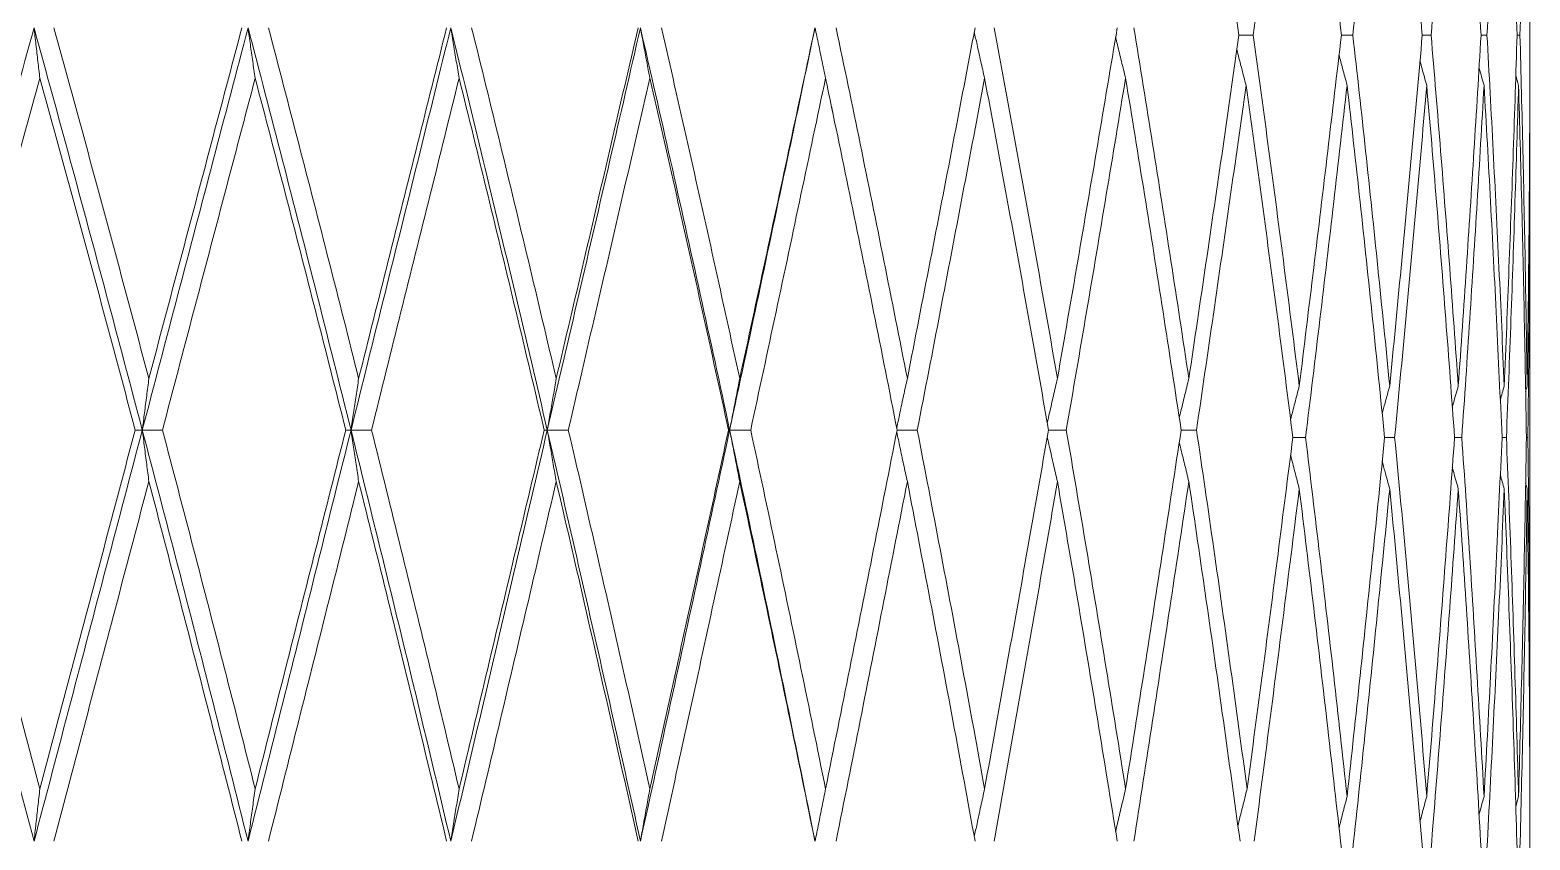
# Model space of a CAD drawing. Extents: x 1661 to 2451, y 0 to 579.
# Drawn here: x 1896.84 to 1907.1, y 450.7 to 456.24 of the extents above; entities that cross this region are included whole.
import ezdxf

# ---------------------------------------------------------------- set-up
doc = ezdxf.new("R2010")
doc.units = 0
doc.header["$LTSCALE"] = 10
doc.header["$MEASUREMENT"] = 0
doc.layers.add('2', color=7, linetype='CONTINUOUS', true_color=0xffffff)

msp = doc.modelspace()

# ---------------------------------------------------------------- linework, layer by layer
at = {"layer": '2', "color": 7, "linetype": 'Continuous', "lineweight": 18}
for p, q in [((1907.095, 455.862), (1907.094, 455.867)), ((1907.095, 455.812), (1907.095, 455.862)), ((1907.095, 455.812), (1907.095, 451.053)), ((1907.071, 453.456), (1907.081, 453.456)), ((1907.095, 451.002), (1907.094, 450.996)), ((1907.095, 451.053), (1907.095, 451.002))]:
    msp.add_line(p, q, dxfattribs=at)
for points, degree in [([(1905.105, 456.206), (1905.068, 456.47), (1904.992, 456.996), (1904.875, 457.777), (1904.796, 458.294), (1904.755, 458.551)], 3), ([(1905.518, 458.551), (1905.484, 458.294), (1905.416, 457.777), (1905.311, 456.996), (1905.239, 456.47), (1905.202, 456.206)], 3), ([(1905.518, 458.551), (1905.551, 458.294), (1905.617, 457.777), (1905.713, 456.996), (1905.775, 456.47), (1905.806, 456.206)], 3), ([(1906.136, 458.551), (1906.11, 458.294), (1906.056, 457.777), (1905.972, 456.996), (1905.914, 456.47), (1905.884, 456.206)], 3), ([(1906.136, 458.551), (1906.163, 458.294), (1906.214, 457.777), (1906.289, 456.996), (1906.336, 456.47), (1906.359, 456.206)], 3), ([(1906.419, 456.206), (1906.441, 456.47), (1906.485, 456.996), (1906.547, 457.777), (1906.586, 458.294), (1906.605, 458.551)], 3), ([(1906.605, 458.551), (1906.624, 458.294), (1906.661, 457.777), (1906.713, 456.996), (1906.745, 456.47), (1906.761, 456.206)], 3), ([(1906.919, 458.551), (1906.908, 458.294), (1906.884, 457.777), (1906.844, 456.996), (1906.816, 456.47), (1906.801, 456.206)], 3), ([(1906.919, 458.551), (1906.931, 458.294), (1906.952, 457.777), (1906.982, 456.996), (1906.999, 456.47), (1907.007, 456.206)], 3), ([(1907.027, 456.206), (1907.034, 456.47), (1907.047, 456.996), (1907.064, 457.777), (1907.072, 458.294), (1907.076, 458.551)], 3), ([(1907.076, 458.551), (1907.08, 458.294), (1907.087, 457.777), (1907.093, 456.996), (1907.095, 456.47), (1907.095, 456.206)], 3), ([(1896.111, 453.506), (1896.196, 453.817), (1896.365, 454.435), (1896.618, 455.352), (1896.784, 455.956), (1896.867, 456.255)], 3), ([(1897.607, 453.506), (1897.525, 453.817), (1897.361, 454.436), (1897.115, 455.351), (1896.949, 455.955), (1896.867, 456.255)], 3), ([(1896.907, 455.911), (1896.902, 455.949), (1896.893, 456.026), (1896.88, 456.141), (1896.871, 456.217), (1896.867, 456.255)], 3), ([(1897.002, 456.255), (1897.075, 455.992), (1897.22, 455.463), (1897.437, 454.664), (1897.58, 454.127), (1897.652, 453.858)], 3), ([(1898.33, 456.255), (1898.251, 455.956), (1898.093, 455.352), (1897.851, 454.435), (1897.689, 453.817), (1897.607, 453.506)], 3), ([(1898.288, 456.255), (1898.218, 455.992), (1898.078, 455.463), (1897.866, 454.664), (1897.723, 454.127), (1897.652, 453.858)], 3), ([(1899.034, 453.506), (1898.956, 453.817), (1898.801, 454.436), (1898.566, 455.351), (1898.409, 455.955), (1898.33, 456.255)], 3), ([(1898.33, 456.255), (1898.335, 456.217), (1898.346, 456.141), (1898.362, 456.026), (1898.373, 455.949), (1898.379, 455.911)], 3), ([(1898.47, 456.255), (1898.539, 455.992), (1898.677, 455.463), (1898.883, 454.664), (1899.019, 454.127), (1899.086, 453.858)], 3), ([(1899.034, 453.506), (1899.111, 453.817), (1899.265, 454.435), (1899.493, 455.352), (1899.642, 455.956), (1899.716, 456.255)], 3), ([(1899.086, 453.858), (1899.154, 454.127), (1899.289, 454.664), (1899.489, 455.463), (1899.622, 455.992), (1899.687, 456.255)], 3), ([(1900.376, 453.506), (1900.304, 453.817), (1900.158, 454.436), (1899.938, 455.351), (1899.791, 455.955), (1899.716, 456.255)], 3), ([(1899.773, 455.911), (1899.767, 455.949), (1899.754, 456.026), (1899.735, 456.141), (1899.723, 456.217), (1899.716, 456.255)], 3), ([(1899.859, 456.255), (1899.924, 455.992), (1900.054, 455.463), (1900.247, 454.664), (1900.374, 454.127), (1900.437, 453.858)], 3), ([(1901.013, 456.255), (1900.944, 455.956), (1900.805, 455.352), (1900.593, 454.435), (1900.449, 453.817), (1900.376, 453.506)], 3), ([(1900.998, 456.255), (1900.936, 455.992), (1900.813, 455.463), (1900.627, 454.664), (1900.501, 454.127), (1900.437, 453.858)], 3), ([(1901.623, 453.506), (1901.557, 453.817), (1901.422, 454.436), (1901.219, 455.351), (1901.082, 455.955), (1901.013, 456.255)], 3), ([(1901.013, 456.255), (1901.02, 456.217), (1901.034, 456.141), (1901.056, 456.026), (1901.07, 455.949), (1901.077, 455.911)], 3), ([(1901.157, 456.255), (1901.217, 455.992), (1901.337, 455.463), (1901.516, 454.664), (1901.633, 454.127), (1901.692, 453.858)], 3), ([(1901.623, 453.506), (1901.69, 453.817), (1901.822, 454.435), (1902.017, 455.352), (1902.144, 455.956), (1902.207, 456.255)], 3), ([(1901.692, 453.858), (1901.75, 454.127), (1901.866, 454.664), (1902.037, 455.463), (1902.15, 455.992), (1902.206, 456.255)], 3), ([(1902.279, 455.911), (1902.271, 455.949), (1902.255, 456.026), (1902.231, 456.141), (1902.215, 456.217), (1902.207, 456.255)], 3), ([(1902.351, 456.255), (1902.406, 455.992), (1902.516, 455.463), (1902.678, 454.664), (1902.785, 454.127), (1902.838, 453.858)], 3), ([(1902.838, 453.858), (1902.89, 454.127), (1902.995, 454.664), (1903.15, 455.463), (1903.251, 455.992), (1903.301, 456.255)], 3), ([(1903.431, 456.255), (1903.481, 455.992), (1903.579, 455.463), (1903.723, 454.664), (1903.818, 454.127), (1903.864, 453.858)], 3), ([(1903.864, 453.858), (1903.911, 454.127), (1904.004, 454.664), (1904.14, 455.463), (1904.229, 455.992), (1904.273, 456.255)], 3), ([(1904.763, 453.858), (1904.722, 454.127), (1904.641, 454.664), (1904.515, 455.463), (1904.43, 455.992), (1904.387, 456.255)], 3), ([(1905.105, 456.206), (1905.069, 455.948), (1904.995, 455.43), (1904.88, 454.648), (1904.802, 454.122), (1904.763, 453.858)], 3), ([(1905.202, 456.206), (1905.239, 455.943), (1905.311, 455.414), (1905.416, 454.615), (1905.484, 454.077), (1905.518, 453.808)], 3), ([(1905.806, 456.206), (1905.775, 455.943), (1905.713, 455.414), (1905.617, 454.615), (1905.551, 454.077), (1905.518, 453.808)], 3), ([(1905.884, 456.206), (1905.914, 455.943), (1905.972, 455.414), (1906.056, 454.615), (1906.11, 454.077), (1906.136, 453.808)], 3), ([(1906.359, 456.206), (1906.336, 455.943), (1906.289, 455.414), (1906.214, 454.615), (1906.163, 454.077), (1906.136, 453.808)], 3), ([(1906.419, 456.206), (1906.441, 455.943), (1906.485, 455.414), (1906.547, 454.615), (1906.586, 454.077), (1906.605, 453.808)], 3), ([(1906.605, 453.808), (1906.624, 454.077), (1906.661, 454.615), (1906.713, 455.414), (1906.745, 455.943), (1906.761, 456.206)], 3), ([(1906.801, 456.206), (1906.816, 455.943), (1906.844, 455.414), (1906.884, 454.615), (1906.908, 454.077), (1906.919, 453.808)], 3), ([(1907.007, 456.206), (1906.999, 455.943), (1906.982, 455.414), (1906.952, 454.615), (1906.931, 454.077), (1906.919, 453.808)], 3), ([(1907.007, 456.206), (1907.014, 456.206), (1907.02, 456.206), (1907.027, 456.206)], 3), ([(1907.027, 456.206), (1907.034, 455.943), (1907.047, 455.414), (1907.064, 454.615), (1907.072, 454.077), (1907.076, 453.808)], 3), ([(1907.076, 453.808), (1907.08, 454.077), (1907.087, 454.615), (1907.093, 455.414), (1907.095, 455.943), (1907.095, 456.206)], 3), ([(1896.243, 453.506), (1896.318, 453.777), (1896.466, 454.315), (1896.687, 455.116), (1896.834, 455.647), (1896.907, 455.911)], 3), ([(1896.907, 455.911), (1896.98, 455.647), (1897.125, 455.116), (1897.343, 454.315), (1897.487, 453.777), (1897.558, 453.506)], 3), ([(1898.379, 455.911), (1898.309, 455.647), (1898.169, 455.116), (1897.958, 454.315), (1897.816, 453.777), (1897.745, 453.506)], 3), ([(1898.379, 455.911), (1898.448, 455.647), (1898.587, 455.116), (1898.793, 454.315), (1898.93, 453.777), (1898.998, 453.506)], 3), ([(1899.175, 453.506), (1899.242, 453.777), (1899.376, 454.315), (1899.576, 455.116), (1899.708, 455.647), (1899.773, 455.911)], 3), ([(1899.773, 455.911), (1899.839, 455.647), (1899.969, 455.116), (1900.163, 454.315), (1900.291, 453.777), (1900.355, 453.506)], 3), ([(1901.077, 455.911), (1901.016, 455.647), (1900.894, 455.116), (1900.708, 454.315), (1900.583, 453.777), (1900.52, 453.506)], 3), ([(1901.077, 455.911), (1901.138, 455.647), (1901.259, 455.116), (1901.438, 454.315), (1901.557, 453.777), (1901.615, 453.506)], 3), ([(1901.767, 453.506), (1901.825, 453.777), (1901.941, 454.315), (1902.111, 455.116), (1902.223, 455.647), (1902.279, 455.911)], 3), ([(1902.279, 455.911), (1902.334, 455.647), (1902.445, 455.116), (1902.608, 454.315), (1902.715, 453.777), (1902.768, 453.506)], 3), ([(1902.906, 453.506), (1902.959, 453.777), (1903.063, 454.315), (1903.216, 455.116), (1903.317, 455.647), (1903.366, 455.911)], 3), ([(1903.366, 455.911), (1903.416, 455.647), (1903.515, 455.116), (1903.661, 454.315), (1903.756, 453.777), (1903.803, 453.506)], 3), ([(1903.925, 453.506), (1903.972, 453.777), (1904.064, 454.315), (1904.199, 455.116), (1904.287, 455.647), (1904.33, 455.911)], 3), ([(1904.33, 455.911), (1904.374, 455.647), (1904.46, 455.116), (1904.587, 454.315), (1904.669, 453.777), (1904.71, 453.506)], 3), ([(1906.998, 455.93), (1907.004, 455.907), (1907.011, 455.884), (1907.017, 455.862)], 3), ([(1905.154, 455.862), (1905.118, 455.603), (1905.044, 455.083), (1904.931, 454.298), (1904.854, 453.771), (1904.815, 453.506)], 3), ([(1905.474, 453.456), (1905.44, 453.726), (1905.371, 454.265), (1905.264, 455.067), (1905.191, 455.597), (1905.154, 455.862)], 3), ([(1905.845, 455.862), (1905.815, 455.597), (1905.754, 455.067), (1905.66, 454.265), (1905.594, 453.726), (1905.561, 453.456)], 3), ([(1905.845, 455.862), (1905.875, 455.597), (1905.934, 455.067), (1906.02, 454.265), (1906.074, 453.726), (1906.101, 453.456)], 3), ([(1906.389, 455.862), (1906.367, 455.597), (1906.32, 455.067), (1906.247, 454.265), (1906.196, 453.726), (1906.17, 453.456)], 3), ([(1906.389, 455.862), (1906.412, 455.597), (1906.457, 455.067), (1906.52, 454.265), (1906.56, 453.726), (1906.58, 453.456)], 3), ([(1906.629, 453.456), (1906.648, 453.726), (1906.684, 454.265), (1906.735, 455.067), (1906.766, 455.597), (1906.781, 455.862)], 3), ([(1906.781, 455.862), (1906.797, 455.597), (1906.826, 455.067), (1906.867, 454.265), (1906.892, 453.726), (1906.904, 453.456)], 3), ([(1907.017, 455.862), (1907.01, 455.597), (1906.993, 455.067), (1906.966, 454.265), (1906.945, 453.726), (1906.934, 453.456)], 3), ([(1907.017, 455.862), (1907.025, 455.597), (1907.039, 455.067), (1907.057, 454.265), (1907.067, 453.726), (1907.071, 453.456)], 3), ([(1907.081, 453.456), (1907.084, 453.721), (1907.09, 454.248), (1907.094, 455.034), (1907.095, 455.553), (1907.095, 455.812)], 3), ([(1902.328, 455.675), (1902.319, 455.718)], 1), ([(1897.652, 453.858), (1897.647, 453.819), (1897.637, 453.741), (1897.622, 453.624), (1897.612, 453.545), (1897.607, 453.506)], 3), ([(1899.086, 453.858), (1899.081, 453.819), (1899.069, 453.741), (1899.051, 453.624), (1899.039, 453.545), (1899.034, 453.506)], 3), ([(1900.437, 453.858), (1900.431, 453.819), (1900.417, 453.741), (1900.397, 453.624), (1900.383, 453.545), (1900.376, 453.506)], 3), ([(1901.692, 453.858), (1901.684, 453.819), (1901.669, 453.741), (1901.646, 453.624), (1901.631, 453.545), (1901.623, 453.506)], 3), ([(1906.919, 453.808), (1906.91, 453.776), (1906.901, 453.743), (1906.892, 453.711)], 3), ([(1907.076, 453.808), (1907.073, 453.795), (1907.069, 453.782), (1907.065, 453.769)], 3), ([(1896.867, 450.695), (1896.783, 451.012), (1896.616, 451.643), (1896.364, 452.58), (1896.195, 453.198), (1896.111, 453.506)], 3), ([(1896.243, 453.506), (1896.317, 453.237), (1896.466, 452.695), (1896.687, 451.878), (1896.834, 451.329), (1896.907, 451.053)], 3), ([(1896.867, 450.695), (1896.95, 451.011), (1897.116, 451.642), (1897.363, 452.58), (1897.526, 453.199), (1897.607, 453.506)], 3), ([(1896.907, 451.053), (1896.98, 451.329), (1897.126, 451.878), (1897.343, 452.695), (1897.487, 453.237), (1897.558, 453.506)], 3), ([(1897.558, 453.506), (1897.564, 453.506), (1897.575, 453.506), (1897.591, 453.506), (1897.602, 453.506), (1897.607, 453.506)], 3), ([(1897.745, 453.506), (1897.729, 453.506), (1897.699, 453.506), (1897.653, 453.506), (1897.622, 453.506), (1897.607, 453.506)], 3), ([(1898.33, 450.695), (1898.25, 451.012), (1898.091, 451.643), (1897.85, 452.58), (1897.688, 453.198), (1897.607, 453.506)], 3), ([(1897.652, 453.154), (1897.647, 453.193), (1897.637, 453.272), (1897.622, 453.389), (1897.612, 453.467), (1897.607, 453.506)], 3), ([(1897.745, 453.506), (1897.816, 453.237), (1897.958, 452.695), (1898.169, 451.878), (1898.309, 451.329), (1898.379, 451.053)], 3), ([(1899.034, 453.506), (1898.957, 453.199), (1898.803, 452.58), (1898.568, 451.642), (1898.41, 451.011), (1898.33, 450.695)], 3), ([(1898.998, 453.506), (1898.93, 453.237), (1898.794, 452.695), (1898.587, 451.878), (1898.448, 451.329), (1898.379, 451.053)], 3), ([(1899.034, 453.506), (1899.03, 453.506), (1899.022, 453.506), (1899.01, 453.506), (1899.002, 453.506), (1898.998, 453.506)], 3), ([(1899.034, 453.506), (1899.049, 453.506), (1899.081, 453.506), (1899.128, 453.506), (1899.159, 453.506), (1899.175, 453.506)], 3), ([(1899.716, 450.695), (1899.641, 451.012), (1899.491, 451.643), (1899.263, 452.58), (1899.11, 453.198), (1899.034, 453.506)], 3), ([(1899.034, 453.506), (1899.039, 453.467), (1899.051, 453.389), (1899.069, 453.272), (1899.081, 453.193), (1899.086, 453.154)], 3), ([(1899.175, 453.506), (1899.242, 453.237), (1899.376, 452.695), (1899.576, 451.878), (1899.708, 451.329), (1899.773, 451.053)], 3), ([(1899.716, 450.695), (1899.791, 451.011), (1899.94, 451.642), (1900.16, 452.58), (1900.305, 453.199), (1900.376, 453.506)], 3), ([(1899.773, 451.053), (1899.839, 451.329), (1899.969, 451.878), (1900.163, 452.695), (1900.291, 453.237), (1900.355, 453.506)], 3), ([(1900.355, 453.506), (1900.357, 453.506), (1900.362, 453.506), (1900.369, 453.506), (1900.374, 453.506), (1900.376, 453.506)], 3), ([(1900.52, 453.506), (1900.504, 453.506), (1900.472, 453.506), (1900.424, 453.506), (1900.392, 453.506), (1900.376, 453.506)], 3), ([(1901.013, 450.695), (1900.943, 451.012), (1900.803, 451.643), (1900.591, 452.58), (1900.448, 453.198), (1900.376, 453.506)], 3), ([(1900.437, 453.154), (1900.43, 453.193), (1900.417, 453.272), (1900.397, 453.389), (1900.383, 453.467), (1900.376, 453.506)], 3), ([(1900.52, 453.506), (1900.583, 453.237), (1900.708, 452.695), (1900.894, 451.878), (1901.016, 451.329), (1901.077, 451.053)], 3), ([(1901.623, 453.506), (1901.557, 453.199), (1901.424, 452.58), (1901.22, 451.642), (1901.082, 451.011), (1901.013, 450.695)], 3), ([(1901.615, 453.506), (1901.557, 453.237), (1901.439, 452.695), (1901.259, 451.878), (1901.138, 451.329), (1901.077, 451.053)], 3), ([(1901.623, 453.506), (1901.622, 453.506), (1901.621, 453.506), (1901.618, 453.506), (1901.616, 453.506), (1901.615, 453.506)], 3), ([(1901.623, 453.506), (1901.639, 453.506), (1901.671, 453.506), (1901.719, 453.506), (1901.751, 453.506), (1901.767, 453.506)], 3), ([(1902.207, 450.695), (1902.143, 451.012), (1902.015, 451.643), (1901.821, 452.58), (1901.689, 453.198), (1901.623, 453.506)], 3), ([(1901.623, 453.506), (1901.631, 453.467), (1901.646, 453.389), (1901.669, 453.272), (1901.684, 453.193), (1901.692, 453.154)], 3), ([(1901.767, 453.506), (1901.825, 453.237), (1901.94, 452.695), (1902.111, 451.878), (1902.223, 451.329), (1902.279, 451.053)], 3), ([(1902.279, 451.053), (1902.334, 451.329), (1902.445, 451.878), (1902.608, 452.695), (1902.715, 453.237), (1902.768, 453.506)], 3), ([(1902.906, 453.506), (1902.958, 453.237), (1903.062, 452.695), (1903.216, 451.878), (1903.317, 451.329), (1903.366, 451.053)], 3), ([(1903.366, 451.053), (1903.416, 451.329), (1903.515, 451.878), (1903.661, 452.695), (1903.756, 453.237), (1903.803, 453.506)], 3), ([(1903.925, 453.506), (1903.971, 453.237), (1904.063, 452.695), (1904.198, 451.878), (1904.287, 451.329), (1904.33, 451.053)], 3), ([(1904.33, 451.053), (1904.374, 451.329), (1904.46, 451.878), (1904.587, 452.695), (1904.669, 453.237), (1904.71, 453.506)], 3), ([(1905.161, 451.053), (1905.124, 451.329), (1905.049, 451.878), (1904.934, 452.695), (1904.855, 453.237), (1904.815, 453.506)], 3), ([(1905.474, 453.456), (1905.44, 453.192), (1905.373, 452.662), (1905.269, 451.861), (1905.197, 451.323), (1905.161, 451.053)], 3), ([(1905.561, 453.456), (1905.594, 453.186), (1905.659, 452.645), (1905.754, 451.827), (1905.815, 451.278), (1905.845, 451.002)], 3), ([(1906.101, 453.456), (1906.075, 453.186), (1906.02, 452.645), (1905.934, 451.827), (1905.875, 451.278), (1905.845, 451.002)], 3), ([(1906.17, 453.456), (1906.196, 453.186), (1906.247, 452.645), (1906.32, 451.827), (1906.367, 451.278), (1906.389, 451.002)], 3), ([(1906.58, 453.456), (1906.56, 453.186), (1906.52, 452.645), (1906.457, 451.827), (1906.412, 451.278), (1906.389, 451.002)], 3), ([(1906.629, 453.456), (1906.648, 453.186), (1906.684, 452.645), (1906.734, 451.827), (1906.766, 451.278), (1906.781, 451.002)], 3), ([(1906.781, 451.002), (1906.797, 451.278), (1906.826, 451.827), (1906.867, 452.645), (1906.892, 453.186), (1906.904, 453.456)], 3), ([(1906.934, 453.456), (1906.924, 453.456), (1906.914, 453.456), (1906.904, 453.456)], 3), ([(1906.934, 453.456), (1906.945, 453.186), (1906.966, 452.645), (1906.993, 451.827), (1907.01, 451.278), (1907.017, 451.002)], 3), ([(1907.071, 453.456), (1907.067, 453.186), (1907.057, 452.645), (1907.039, 451.827), (1907.025, 451.278), (1907.017, 451.002)], 3), ([(1907.095, 451.053), (1907.095, 451.323), (1907.094, 451.861), (1907.09, 452.662), (1907.084, 453.192), (1907.081, 453.456)], 3), ([(1897.002, 450.695), (1897.075, 450.971), (1897.22, 451.521), (1897.437, 452.341), (1897.58, 452.883), (1897.652, 453.154)], 3), ([(1897.652, 453.154), (1897.723, 452.883), (1897.865, 452.341), (1898.077, 451.521), (1898.218, 450.971), (1898.288, 450.695)], 3), ([(1899.086, 453.154), (1899.019, 452.883), (1898.883, 452.341), (1898.677, 451.521), (1898.539, 450.971), (1898.469, 450.695)], 3), ([(1899.086, 453.154), (1899.154, 452.883), (1899.289, 452.341), (1899.489, 451.521), (1899.622, 450.971), (1899.688, 450.695)], 3), ([(1899.858, 450.695), (1899.924, 450.971), (1900.054, 451.521), (1900.247, 452.341), (1900.374, 452.883), (1900.437, 453.154)], 3), ([(1900.437, 453.154), (1900.501, 452.883), (1900.626, 452.341), (1900.813, 451.521), (1900.936, 450.971), (1900.998, 450.695)], 3), ([(1901.692, 453.154), (1901.633, 452.883), (1901.516, 452.341), (1901.338, 451.521), (1901.217, 450.971), (1901.156, 450.695)], 3), ([(1901.692, 453.154), (1901.75, 452.883), (1901.866, 452.341), (1902.037, 451.521), (1902.15, 450.971), (1902.206, 450.695)], 3), ([(1902.351, 450.695), (1902.406, 450.971), (1902.516, 451.521), (1902.678, 452.341), (1902.785, 452.883), (1902.838, 453.154)], 3), ([(1902.838, 453.154), (1902.89, 452.883), (1902.995, 452.341), (1903.15, 451.521), (1903.251, 450.971), (1903.301, 450.695)], 3), ([(1903.431, 450.695), (1903.481, 450.971), (1903.579, 451.521), (1903.723, 452.341), (1903.818, 452.883), (1903.864, 453.154)], 3), ([(1903.864, 453.154), (1903.911, 452.883), (1904.004, 452.341), (1904.14, 451.521), (1904.229, 450.971), (1904.273, 450.695)], 3), ([(1904.387, 450.695), (1904.43, 450.971), (1904.515, 451.521), (1904.641, 452.341), (1904.722, 452.883), (1904.763, 453.154)], 3), ([(1904.763, 453.154), (1904.803, 452.883), (1904.883, 452.341), (1904.999, 451.521), (1905.075, 450.971), (1905.113, 450.695)], 3), ([(1906.919, 453.103), (1906.91, 453.136), (1906.901, 453.168), (1906.892, 453.2)], 3), ([(1907.065, 453.143), (1907.069, 453.13), (1907.073, 453.117), (1907.076, 453.103)], 3), ([(1905.518, 453.103), (1905.485, 452.839), (1905.418, 452.307), (1905.315, 451.504), (1905.245, 450.965), (1905.209, 450.695)], 3), ([(1905.806, 450.643), (1905.775, 450.92), (1905.713, 451.47), (1905.617, 452.29), (1905.551, 452.833), (1905.518, 453.103)], 3), ([(1906.136, 453.103), (1906.11, 452.833), (1906.056, 452.29), (1905.972, 451.47), (1905.914, 450.92), (1905.884, 450.643)], 3), ([(1906.136, 453.103), (1906.163, 452.833), (1906.214, 452.29), (1906.289, 451.47), (1906.336, 450.92), (1906.36, 450.643)], 3), ([(1906.605, 453.103), (1906.586, 452.833), (1906.547, 452.29), (1906.485, 451.47), (1906.441, 450.92), (1906.419, 450.643)], 3), ([(1906.605, 453.103), (1906.624, 452.833), (1906.661, 452.29), (1906.713, 451.47), (1906.745, 450.92), (1906.761, 450.643)], 3), ([(1906.801, 450.643), (1906.816, 450.92), (1906.844, 451.47), (1906.884, 452.29), (1906.908, 452.833), (1906.919, 453.103)], 3), ([(1906.919, 453.103), (1906.931, 452.833), (1906.952, 452.29), (1906.982, 451.47), (1906.999, 450.92), (1907.007, 450.643)], 3), ([(1907.076, 453.103), (1907.072, 452.833), (1907.064, 452.29), (1907.047, 451.47), (1907.034, 450.92), (1907.027, 450.643)], 3), ([(1907.076, 453.103), (1907.08, 452.833), (1907.087, 452.29), (1907.093, 451.47), (1907.095, 450.92), (1907.095, 450.643)], 3), ([(1896.907, 451.053), (1896.902, 451.013), (1896.893, 450.934), (1896.88, 450.814), (1896.871, 450.735), (1896.867, 450.695)], 3), ([(1898.379, 451.053), (1898.373, 451.013), (1898.362, 450.934), (1898.346, 450.814), (1898.335, 450.735), (1898.33, 450.695)], 3), ([(1899.773, 451.053), (1899.767, 451.013), (1899.754, 450.934), (1899.735, 450.814), (1899.723, 450.735), (1899.716, 450.695)], 3), ([(1901.077, 451.053), (1901.07, 451.013), (1901.056, 450.934), (1901.034, 450.814), (1901.02, 450.735), (1901.013, 450.695)], 3), ([(1902.279, 451.053), (1902.271, 451.013), (1902.255, 450.934), (1902.231, 450.814), (1902.215, 450.735), (1902.207, 450.695)], 3), ([(1907.017, 451.002), (1907.011, 450.979), (1907.004, 450.955), (1906.998, 450.932)], 3)]:
    msp.add_open_spline(points, degree=degree, dxfattribs=at)
for points, knots in [([(1903.366, 455.911), (1903.358, 455.949), (1903.34, 456.026), (1903.317, 456.131), (1903.302, 456.197), (1903.295, 456.225)], [0, 0, 0, 0, 0.365673, 0.731346, 1, 1, 1, 1]), ([(1905.202, 456.206), (1905.187, 456.206), (1905.157, 456.206), (1905.124, 456.206), (1905.107, 456.206), (1905.105, 456.206)], [0, 0, 0, 0, 0.47102, 0.942039, 1, 1, 1, 1]), ([(1905.884, 456.206), (1905.87, 456.206), (1905.843, 456.206), (1905.817, 456.206), (1905.806, 456.206)], [0, 0, 0, 0, 0.559121, 1, 1, 1, 1]), ([(1906.359, 456.206), (1906.365, 456.206), (1906.385, 456.206), (1906.405, 456.206), (1906.419, 456.206)], [0, 0, 0, 0, 0.297531, 1, 1, 1, 1]), ([(1906.801, 456.206), (1906.788, 456.206), (1906.775, 456.206), (1906.761, 456.206), (1906.761, 456.206)], [0, 0, 0, 0, 0.98438, 1, 1, 1, 1]), ([(1904.33, 455.911), (1904.321, 455.949), (1904.302, 456.026), (1904.279, 456.119), (1904.266, 456.174), (1904.262, 456.191)], [0, 0, 0, 0, 0.410344, 0.820688, 1, 1, 1, 1]), ([(1905.154, 455.862), (1905.144, 455.9), (1905.124, 455.977), (1905.103, 456.058), (1905.092, 456.102), (1905.091, 456.107)], [0, 0, 0, 0, 0.469472, 0.938945, 1, 1, 1, 1]), ([(1905.789, 456.069), (1905.798, 456.038), (1905.816, 455.969), (1905.835, 455.9), (1905.845, 455.862)], [0, 0, 0, 0, 0.444677, 1, 1, 1, 1]), ([(1906.343, 456.028), (1906.348, 456.011), (1906.363, 455.955), (1906.379, 455.9), (1906.389, 455.862)], [0, 0, 0, 0, 0.306616, 1, 1, 1, 1]), ([(1906.781, 455.862), (1906.77, 455.9), (1906.759, 455.94), (1906.748, 455.98), (1906.747, 455.981)], [0, 0, 0, 0, 0.96023, 1, 1, 1, 1]), ([(1902.838, 453.858), (1902.829, 453.819), (1902.812, 453.741), (1902.788, 453.629), (1902.773, 453.555), (1902.766, 453.521)], [0, 0, 0, 0, 0.347392, 0.694785, 1, 1, 1, 1]), ([(1903.864, 453.858), (1903.855, 453.819), (1903.837, 453.741), (1903.814, 453.64), (1903.8, 453.578), (1903.794, 453.555)], [0, 0, 0, 0, 0.386551, 0.773101, 1, 1, 1, 1]), ([(1904.763, 453.858), (1904.753, 453.819), (1904.734, 453.741), (1904.712, 453.652), (1904.7, 453.601), (1904.697, 453.59)], [0, 0, 0, 0, 0.437625, 0.875249, 1, 1, 1, 1]), ([(1905.518, 453.808), (1905.508, 453.769), (1905.488, 453.692), (1905.468, 453.615), (1905.458, 453.577)], [0, 0, 0, 0, 0.507261, 1, 1, 1, 1]), ([(1906.136, 453.808), (1906.126, 453.769), (1906.108, 453.705), (1906.091, 453.642), (1906.085, 453.617)], [0, 0, 0, 0, 0.614989, 1, 1, 1, 1]), ([(1906.605, 453.808), (1906.594, 453.769), (1906.58, 453.72), (1906.567, 453.671), (1906.564, 453.662)], [0, 0, 0, 0, 0.800052, 1, 1, 1, 1]), ([(1902.838, 453.154), (1902.829, 453.193), (1902.812, 453.272), (1902.788, 453.384), (1902.773, 453.458), (1902.766, 453.492)], [0, 0, 0, 0, 0.347499, 0.694999, 1, 1, 1, 1]), ([(1902.768, 453.506), (1902.782, 453.506), (1902.812, 453.506), (1902.858, 453.506), (1902.89, 453.506), (1902.906, 453.506)], [0, 0, 0, 0, 0.304878, 0.652439, 1, 1, 1, 1]), ([(1903.864, 453.154), (1903.855, 453.193), (1903.837, 453.272), (1903.814, 453.373), (1903.8, 453.435), (1903.795, 453.458)], [0, 0, 0, 0, 0.386964, 0.773927, 1, 1, 1, 1]), ([(1903.803, 453.506), (1903.812, 453.506), (1903.837, 453.506), (1903.878, 453.506), (1903.909, 453.506), (1903.925, 453.506)], [0, 0, 0, 0, 0.225424, 0.612712, 1, 1, 1, 1]), ([(1904.815, 453.506), (1904.8, 453.506), (1904.769, 453.506), (1904.734, 453.506), (1904.714, 453.506), (1904.71, 453.506)], [0, 0, 0, 0, 0.439165, 0.878329, 1, 1, 1, 1]), ([(1905.561, 453.456), (1905.546, 453.456), (1905.517, 453.456), (1905.488, 453.456), (1905.474, 453.456)], [0, 0, 0, 0, 0.511151, 1, 1, 1, 1]), ([(1906.17, 453.456), (1906.156, 453.456), (1906.133, 453.456), (1906.11, 453.456), (1906.101, 453.456)], [0, 0, 0, 0, 0.621814, 1, 1, 1, 1]), ([(1906.58, 453.456), (1906.583, 453.456), (1906.599, 453.456), (1906.616, 453.456), (1906.629, 453.456)], [0, 0, 0, 0, 0.183033, 1, 1, 1, 1]), ([(1904.763, 453.154), (1904.753, 453.193), (1904.734, 453.272), (1904.712, 453.361), (1904.7, 453.411), (1904.697, 453.422)], [0, 0, 0, 0, 0.438416, 0.876831, 1, 1, 1, 1]), ([(1905.518, 453.103), (1905.508, 453.143), (1905.488, 453.22), (1905.468, 453.297), (1905.458, 453.335)], [0, 0, 0, 0, 0.508772, 1, 1, 1, 1]), ([(1906.085, 453.295), (1906.091, 453.27), (1906.108, 453.206), (1906.126, 453.143), (1906.136, 453.103)], [0, 0, 0, 0, 0.384052, 1, 1, 1, 1]), ([(1906.564, 453.25), (1906.567, 453.241), (1906.58, 453.192), (1906.594, 453.143), (1906.605, 453.103)], [0, 0, 0, 0, 0.198174, 1, 1, 1, 1]), ([(1903.366, 451.053), (1903.358, 451.013), (1903.34, 450.934), (1903.317, 450.825), (1903.302, 450.756), (1903.295, 450.727)], [0, 0, 0, 0, 0.366143, 0.732286, 1, 1, 1, 1]), ([(1904.33, 451.053), (1904.321, 451.013), (1904.302, 450.934), (1904.279, 450.837), (1904.266, 450.78), (1904.262, 450.762)], [0, 0, 0, 0, 0.410651, 0.821302, 1, 1, 1, 1]), ([(1905.161, 451.053), (1905.151, 451.013), (1905.131, 450.934), (1905.11, 450.849), (1905.099, 450.804), (1905.098, 450.799)], [0, 0, 0, 0, 0.470415, 0.94083, 1, 1, 1, 1]), ([(1905.845, 451.002), (1905.835, 450.962), (1905.816, 450.891), (1905.798, 450.819), (1905.79, 450.787)], [0, 0, 0, 0, 0.555092, 1, 1, 1, 1]), ([(1906.389, 451.002), (1906.379, 450.962), (1906.363, 450.905), (1906.348, 450.848), (1906.343, 450.83)], [0, 0, 0, 0, 0.693903, 1, 1, 1, 1]), ([(1906.781, 451.002), (1906.77, 450.962), (1906.759, 450.921), (1906.748, 450.879), (1906.747, 450.878)], [0, 0, 0, 0, 0.958626, 1, 1, 1, 1])]:
    msp.add_open_spline(points, degree=3, knots=knots, dxfattribs=at)

doc.saveas('drawing.dxf')
